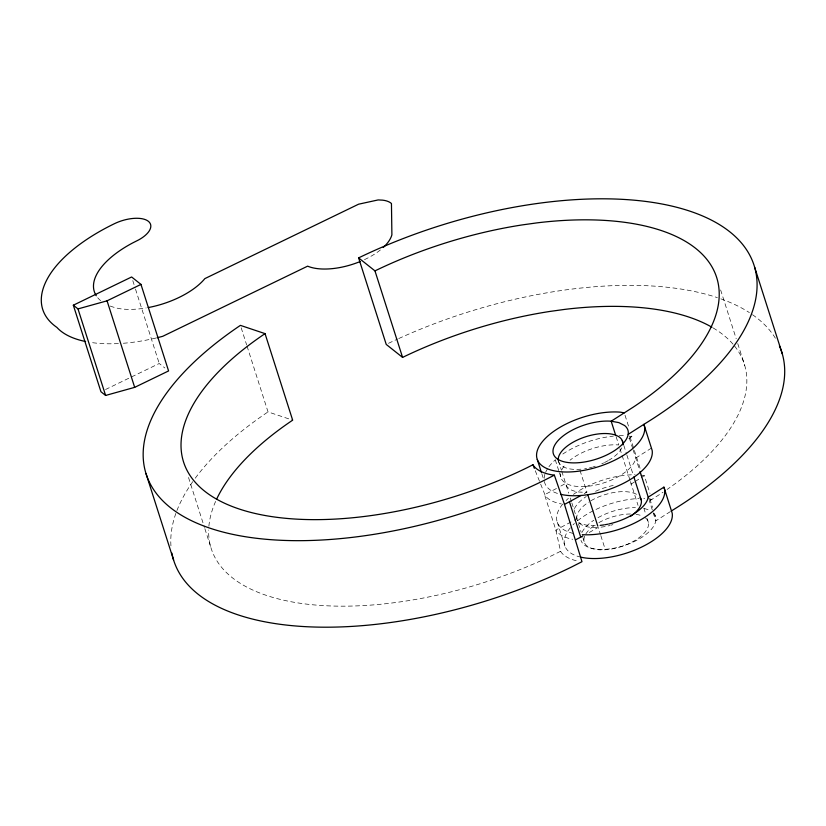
<?xml version="1.0" encoding="UTF-8"?>
<svg xmlns="http://www.w3.org/2000/svg" width="826" height="826" viewBox="0 0 826 826"><rect width="100%" height="100%" fill="white"/><g stroke="black" fill="none" stroke-linecap="round" stroke-linejoin="round"><path stroke-width="0.62" stroke-dasharray="4.13 3.1" d="M628.823 438.523L631.838 436.603L631.085 434.228M651.446 448.084L635.741 458.089A39.111 18.058 -17.7 0 1 595.37 485.11A39.111 18.058 -17.7 0 1 560.637 473.711M634.244 482.085L631.219 484.005A39.111 18.058 -17.7 0 0 627.832 483.86M635.246 481.444L640.284 478.233M641.286 477.593L644.311 475.662L649.99 493.463M649.866 500.68L660.903 493.649A249.689 115.289 -17.7 0 0 662.989 492.255M670.444 511.552L655.792 520.886L649.35 500.711M584.25 493.669L586.925 492.079L580.028 470.469M556.414 488.507L544.582 494.722L555.857 530.044L560.565 551.283L561.494 552.687A61.795 28.528 -17.7 0 0 578.644 561.215M560.864 486.049L565.634 483.416L565.738 484.036A33.556 15.498 -17.7 0 0 585.056 492.193L586.925 492.079M571.024 521.98L555.857 530.044L556.724 531.355A57.469 26.535 -17.7 0 0 572.676 539.285M574.349 520.143L576.909 518.728M589.258 532.491L598.189 527.391L600.45 534.453M560.565 551.283L555.165 554.029A249.689 115.289 -17.7 0 1 208.668 530.034M105.511 389.521L159.242 363.512L164.849 367.962M580.946 469.189L577.777 469.385A33.556 15.498 -17.7 0 1 558.459 461.228M629.309 436.138L631.838 436.603M640.511 474.971L644.311 475.662M651.89 499.4L648.09 498.708A56.168 25.936 -17.7 0 0 643.784 498.491M247.026 346.094L268.027 411.906L292.662 420.166M535.269 470.737L545.459 496.034A57.469 26.535 -17.7 0 0 561.401 503.963M720.623 289.947L736.183 338.691M737.742 343.575L744.742 365.505M625.024 415.241L629.195 428.291M630.001 436.748L640.119 468.435M649.845 498.904L652.561 507.443M654.512 513.535L655.286 515.971M629.309 437.914L632.716 448.59M633.098 449.778L639.644 470.293M623.816 445.441L626.552 454.032M626.903 455.126L633.129 474.609M643.815 508.135L645.746 514.164M647.202 518.718L648.379 522.393M616.103 436.634L618.757 444.946A39.111 18.058 -17.7 0 0 570.033 460.196M619.923 448.601L630.052 480.35M630.445 481.568L638.044 505.367M600.822 535.63L605.324 549.744M558.355 460.609L561.422 470.211M561.804 471.409L568.742 493.153M570.301 498.026L571.468 501.681M571.85 502.9L581.132 532.212M582.919 537.55L584.509 542.806M555.258 459.731L559.047 471.594M559.429 472.782L560.937 477.531M541.804 473.67L544.076 480.784M557.302 522.228L564.87 545.965M241.192 327.808L246.633 344.876M132.79 280.634L135.123 287.954M135.516 289.172L159.242 363.512M188.524 477.5L204.476 527.473M204.869 528.692L211.084 548.185M576.951 519.131L576.785 517.726A33.556 15.498 -17.7 0 1 588.639 502.156M380.332 249.999A48.796 22.529 -17.7 0 1 363.502 260.076M155.969 338.03A111.345 51.408 -17.7 0 1 123.126 343.275M118.407 343.585A111.345 51.408 -17.7 0 1 90.354 342.377M110.23 306.054A80.69 37.263 -17.7 0 0 118.965 308.563A58.491 27.01 -17.7 0 0 146.161 307.943M100.658 300.654A80.69 37.263 -17.7 0 1 96.941 296.74M388.488 343.327A289.007 133.451 -17.7 0 1 397.616 339.063M398.762 338.536A289.007 133.451 -17.7 0 1 717.381 297.649M720.892 298.857A289.007 133.451 -17.7 0 1 749.378 312.589M752.507 314.696A289.007 133.451 -17.7 0 1 775.49 338.392M734.572 346.042A249.689 115.289 -17.7 0 1 667.119 489.436M713.086 327.912A249.689 115.289 -17.7 0 1 733.178 344.359M653.449 513.173A39.111 18.058 -17.7 0 1 627.698 544.344A39.111 18.058 -17.7 0 1 580.977 540.328M582.01 532.347A39.111 18.058 -17.7 0 1 593.801 520.256M598.003 517.685A39.111 18.058 -17.7 0 1 635.411 507.598M644.115 508.517A39.111 18.058 -17.7 0 1 650.485 510.881M580.967 557.189A56.168 25.936 -17.7 0 1 570.467 527.649M573.007 524.871A56.168 25.936 -17.7 0 1 574.431 523.498M577.55 520.783A56.168 25.936 -17.7 0 1 639.262 498.522M561.959 469.54A39.111 18.058 -17.7 0 1 566.14 463.758M595.236 525.677A39.111 18.058 -17.7 0 1 578.747 522.569M574.431 508.61A39.111 18.058 -17.7 0 1 586.223 496.529M595.608 491.294A39.111 18.058 -17.7 0 1 615.731 484.955M557.457 493.432A56.168 25.936 -17.7 0 1 544.262 480.825M544.148 478.357A56.168 25.936 -17.7 0 1 545.305 473.122M545.676 472.224A56.168 25.936 -17.7 0 1 548.278 467.63M548.949 466.7A56.168 25.936 -17.7 0 1 555.134 460.01M562.836 454.032A56.168 25.936 -17.7 0 1 613.315 436.138M619.221 435.725A56.168 25.936 -17.7 0 1 625.922 435.767M573.389 533.451A56.168 25.936 -17.7 0 1 562.888 503.912M566.13 500.453A56.168 25.936 -17.7 0 1 568.371 498.398M573.44 494.392A56.168 25.936 -17.7 0 1 635.101 474.743M208.885 526.224A249.689 115.289 -17.7 0 1 216.102 500.308M170.951 545.872A289.007 133.451 -17.7 0 1 176.475 511.748M176.929 510.571A289.007 133.451 -17.7 0 1 193.852 480.133M195.266 478.192A289.007 133.451 -17.7 0 1 268.027 411.906M612.882 524.634A33.556 15.498 -17.7 0 1 610.951 525.191M609.98 525.45A33.556 15.498 -17.7 0 1 608.05 525.925M605.159 526.523A33.556 15.498 -17.7 0 1 599.5 527.308M596.775 527.484A33.556 15.498 -17.7 0 1 577.374 520.452M590.962 500.721A33.556 15.498 -17.7 0 1 638.033 495.311M645.168 517.665A33.556 15.498 -17.7 0 1 640.831 536.332A33.556 15.498 -17.7 0 1 606.635 549.662L603.899 549.837A33.556 15.498 -17.7 0 1 584.085 541.484L583.92 540.08A33.556 15.498 -17.7 0 1 584.984 535.537M585.84 533.947A33.556 15.498 -17.7 0 1 595.773 524.51M598.902 522.621A33.556 15.498 -17.7 0 1 631.188 513.999M636.061 514.361A33.556 15.498 -17.7 0 1 642.132 515.951M621.802 447.868A33.556 15.498 -17.7 0 1 608.69 460.319M607.874 460.784A33.556 15.498 -17.7 0 1 604.498 462.55M603.62 462.963A33.556 15.498 -17.7 0 1 601.824 463.768M595.288 466.215A33.556 15.498 -17.7 0 1 593.367 466.804M592.397 467.072A33.556 15.498 -17.7 0 1 589.506 467.805M586.615 468.404A33.556 15.498 -17.7 0 1 584.705 468.724"/><path stroke-width="1.24" d="M628.173 434.352L628.194 434.187A39.039 18.027 -17.7 0 0 624.611 425.535L618.85 422.613L611.178 421.208A39.111 18.058 -17.7 0 0 556.146 442.932A39.111 18.058 -17.7 0 0 581.359 462.436A39.111 18.058 -17.7 0 0 628.173 434.352L643.867 424.347A289.007 133.451 -17.7 0 0 717.381 223.371A289.007 133.451 -17.7 0 0 358.608 257.888L386.227 344.421L402.582 357.4A249.689 115.289 -17.7 0 1 549.879 311.443L564.643 309.399A249.689 115.289 -17.7 0 1 711.981 327.261M608.814 523.973A39.111 18.058 -17.7 0 0 648.214 497.149L663.908 487.144L672.188 513.173A56.168 25.936 -17.7 0 1 641.482 547.132A56.168 25.936 -17.7 0 1 580.967 557.189M171.88 553.1A289.007 133.451 -17.7 0 0 571.871 566.842L581.969 561.701L564.488 504.418L581.07 495.466M575.763 539.729L582.867 536.012M554.349 475.167L551.035 474.682A61.795 28.528 -17.7 0 1 533.885 466.153L532.946 464.749L527.556 467.495A249.689 115.289 -17.7 0 1 220.697 501.351A249.689 115.289 -17.7 0 1 265.043 333.632L240.407 325.372A289.007 133.451 -17.7 0 0 189.071 519.492A289.007 133.451 -17.7 0 0 544.262 480.309L554.349 475.167L564.488 504.418M73.328 305.207L131.623 276.978L140.967 284.402L168.587 370.936L134.679 387.353L105.614 395.447L100.948 391.741L73.328 305.207L77.995 308.914L105.614 395.447M77.995 308.914L107.06 300.819L140.967 284.402M624.27 412.866L620.471 412.174A56.168 25.936 -17.7 0 0 540.09 444.822A56.168 25.936 -17.7 0 0 582.929 470.531A56.168 25.936 -17.7 0 0 644.579 426.639L643.867 424.347L652.148 450.376A56.168 25.936 -17.7 0 1 621.441 484.335A56.168 25.936 -17.7 0 1 560.926 494.382M358.608 257.888L374.963 270.876L402.582 357.4M532.946 464.749L534.339 468.342M754.654 267.263L782.274 353.796M640.036 471.512L648.214 497.149M622.267 440.599L623.465 444.347M633.862 476.922L641.244 500.04M615.721 435.447L611.178 421.208L633.284 407.115A249.689 115.289 -17.7 0 0 713.075 268.873A249.689 115.289 -17.7 0 0 537.024 222.865L522.259 224.909A249.689 115.289 -17.7 0 0 374.963 270.876M587.699 494.516L597.807 526.172M569.465 501.878L580.74 537.189M537.261 459.432L541.422 472.482M265.043 333.632L292.662 420.166A249.689 115.289 -17.7 0 0 216.577 499.276M107.06 300.819L134.679 387.353M145.995 473.546L173.605 560.08M663.908 487.144L664.62 489.436A56.168 25.936 -17.7 0 1 638.87 520.845A56.168 25.936 -17.7 0 1 582.309 534.68M558.355 460.609L558.242 459.607A33.556 15.498 -17.7 0 1 591.592 435.126A33.556 15.498 -17.7 0 1 622.763 444.791M383.243 247.49A48.796 22.529 -17.7 0 0 391.896 234.811L391.452 203.526A27.65 12.772 -17.7 0 0 382.583 200.15L378.143 199.933L358.577 204.198L204.858 278.62A58.491 27.01 -17.7 0 1 148.153 307.582M360.25 261.491A48.796 22.529 -17.7 0 1 307.633 266.158L162.763 336.296A111.345 51.408 -17.7 0 1 157.105 337.751M85.584 341.52A111.345 51.408 -17.7 0 1 56.911 327.416A138.293 63.86 -17.7 0 1 48.868 276.183A133.285 61.547 -17.7 0 1 114.494 223.66A26.349 12.163 -17.7 0 1 147.73 220.841A26.349 12.163 -17.7 0 1 138.737 239.86L132.583 242.978A80.69 37.263 -17.7 0 0 96.26 295.749M779.424 345.908A289.007 133.451 -17.7 0 1 671.486 510.881M607.843 524.18A39.111 18.058 -17.7 0 1 604.921 524.727M603.951 524.882A39.111 18.058 -17.7 0 1 600.141 525.377M640.14 497.479A33.556 15.498 -17.7 0 1 630.3 516.518"/></g></svg>
